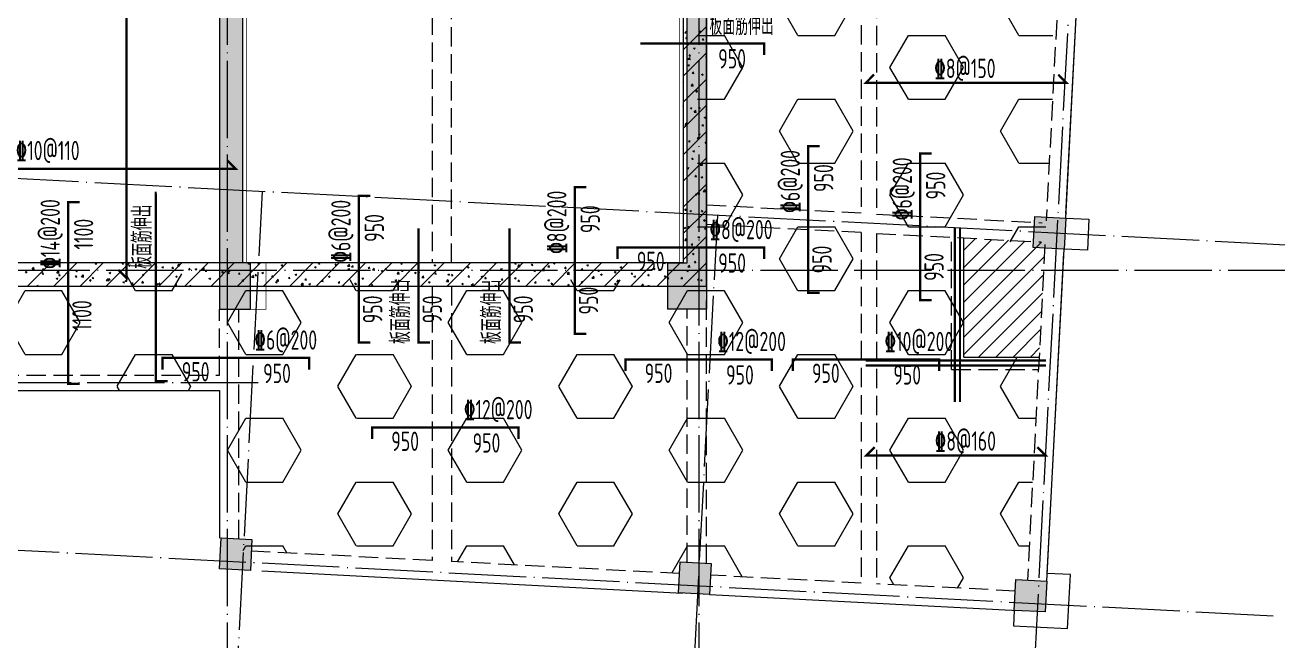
# Model space of a CAD drawing. Extents: x 5874492 to 7194610, y -939842 to -279257.
# Drawn here: x 6639994 to 6656207, y -458196 to -450233 of the extents above; entities that cross this region are included whole.
import ezdxf
from ezdxf.enums import TextEntityAlignment as Align

# ---------------------------------------------------------------- set-up
doc = ezdxf.new("R2010")
doc.units = 0
doc.header["$LTSCALE"] = 1000
doc.linetypes.add('DASH', pattern=[0.35, 0.25, -0.1])
doc.linetypes.add('DOTE', pattern=[2.42, 2, -0.2, 0.02, -0.2])
for name, color, linetype, lineweight in [('A-轴线-塔楼', 1, 'DOTE', 9), ('A-轴线-隔墙', 41, 'DOTE', 9), ('S-基础-DQ', 6, 'Continuous', 20), ('S-基础-HATCH', 251, 'Continuous', 20), ('S-墙柱-COLU', 50, 'Continuous', 20), ('S-墙柱-HATCH', 251, 'Continuous', 20), ('S-墙柱-WALL', 6, 'Continuous', 20), ('S-板-BEAM', 4, 'DASH', 20), ('S-板-BEAM-CON', 2, 'Continuous', 20), ('S-板-COLU', 50, 'DASH', 20), ('S-板-板面填充', 251, 'Continuous', 20), ('S-板-楼板正筋', 107, 'Continuous', 20), ('S-板-楼板正筋文字', 107, 'Continuous', 20), ('S-板-楼板负筋', 1, 'Continuous', 20), ('S-板-楼板负筋文字', 7, 'Continuous', 20)]:
    doc.layers.add(name, color=color, linetype=linetype, lineweight=lineweight)
doc.styles.add('样式 1', font='tssdeng.shx', dxfattribs={"width": 0.7, "bigfont": 'tssdchn.shx'})

# ---------------------------------------------------------------- blocks, each defined once
blk = doc.blocks.new('ndgfjhgkjhk')
at = {"layer": 'S-板-板面填充'}
h = blk.add_hatch(dxfattribs=at)
h.set_pattern_fill('ANSI31', color=256, scale=100)
h.set_pattern_definition([(45, (-309650.95, -76047.13), (-112.2532015, 112.2532015), [])])
h.paths.add_polyline_path([(6654725, -530574), (6655700, -530574), (6655776, -529119), (6655728, -529085), (6654725, -529033)])
at = {"layer": 'S-板-BEAM'}
for p, q in [((6653397, -524182), (6653397, -528713)), ((6653597, -524192), (6653597, -528724)), ((6656019, -524469), (6655792, -528813)), ((6647845, -524755), (6647845, -529355)), ((6648095, -529355), (6648095, -524755)), ((6653397, -528713), (6651395, -528609)), ((6653397, -528964), (6651395, -528859)), ((6653597, -528724), (6655741, -528836)), ((6653397, -528964), (6653397, -533495)), ((6653597, -528974), (6655728, -529085)), ((6653597, -528974), (6653597, -533505)), ((6655776, -529119), (6655549, -533457)), ((6647845, -529655), (6647845, -533204)), ((6648095, -529655), (6648095, -533217)), ((6651394, -533240), (6651395, -529758)), ((6645095, -530805, 0), (6645095, -529955, 0)), ((6645344, -532928, 0), (6645345, -529955, 0)), ((6651145, -533223), (6651145, -529954)), ((6647845, -533204), (6645506, -533082)), ((6651048, -533372), (6648095, -533217)), ((6653397, -533495), (6651448, -533393)), ((6655392, -533599), (6653597, -533505))]:
    blk.add_line(p, q, dxfattribs=at)
at = {"layer": 'S-板-BEAM', "elevation": 0}
blk.add_lwpolyline([(6641895, -530805), (6645095, -530805)], dxfattribs=at)
at = {"layer": 'S-板-BEAM-CON'}
for p, q in [((6656044, -528777), (6656280, -524282)), ((6656047, -528727), (6656269, -524482)), ((6655804, -533370), (6656024, -529176)), ((6655799, -533470), (6656021, -529226)), ((6645642, -533339), (6651085, -533624)), ((6651435, -533642), (6655429, -533851)), ((6651435, -533642), (6655429, -533851))]:
    blk.add_line(p, q, dxfattribs=at)
blk.add_lwpolyline([(6656045, -528776), (6656344, -528792), (6656324, -529192), (6656024, -529176)], dxfattribs=at)
at = {"layer": 'S-板-BEAM-CON', "elevation": 0}
blk.add_lwpolyline([(6641895, -531005), (6645095, -531005), (6645095, -532915)], dxfattribs=at)
at = {"layer": 'S-板-BEAM-CON', "ltscale": 0.2}
blk.add_lwpolyline([(6655379, -533848), (6655369, -534049), (6656068, -534085), (6656104, -533386), (6655805, -533370)], dxfattribs=at)
at = {"layer": 'S-板-板面填充', "linetype": 'DASH'}
for q in [(6654565, -529025), (6655692, -530734)]:
    blk.add_line((6654565, -530734), q, dxfattribs=at)
at = {"layer": 'S-板-板面填充'}
for q in [(6654725, -529033), (6655700, -530574)]:
    blk.add_line((6654725, -530574), q, dxfattribs=at)
blk = doc.blocks.new('ZHOUWANG2')
at = {"layer": 'A-轴线-塔楼', "ltscale": 0.5}
for p, q in [((219026, 110179), (220949, 146941)), ((222429, 116894), (204550, 117829)), ((208740, 110717), (209100, 117591)), ((214632, 110409), (214992, 117283)), ((222179, 112100), (204299, 113036))]:
    blk.add_line(p, q, dxfattribs=at)
at = {"layer": 'A-轴线-塔楼', "linetype": 'DOTE', "ltscale": 0.5}
for p, q in [((208646, 135010), (208646, 108021)), ((214746, 135010), (214746, 108021)), ((227437, 116570), (165262, 116570))]:
    blk.add_line(p, q, dxfattribs=at)
at = {"layer": 'A-轴线-隔墙', "ltscale": 0.5}
blk.add_line((209044, 115120), (165262, 115120), dxfattribs=at)
blk = doc.blocks.new('sfdgjhgfhgkjhk')
at = {"layer": 'S-基础-DQ'}
for points in [[(6945492, 358792), (6945492, 356336), (6963809, 356336), (6963809, 354236), (6966809, 354236), (6966809, 354586), (6971909, 354586), (6971909, 347036), (6977909, 347036), (6977909, 339686), (6931592, 339686), (6931592, 336294)], [(6931892, 336294), (6931892, 339386), (6978209, 339386), (6978209, 347336), (6972209, 347336), (6972209, 354886), (6966509, 354886), (6966509, 354536), (6964109, 354536), (6964109, 356636), (6945792, 356636), (6945792, 358792)]]:
    blk.add_lwpolyline(points, dxfattribs=at)
at = {"layer": 'S-基础-HATCH'}
for p, q in [((6977909, 342441), (6978209, 342741)), ((6977930, 342661), (6977954, 342685)), ((6977930, 342661), (6977957, 342657)), ((6977943, 342588), (6977957, 342605)), ((6977943, 342588), (6977961, 342586)), ((6977958, 342654), (6977954, 342682)), ((6977962, 342583), (6977958, 342602)), ((6978114, 342678), (6978135, 342686)), ((6978114, 342678), (6978128, 342668)), ((6978129, 342664), (6978135, 342682)), ((6978158, 342569), (6978173, 342586)), ((6978177, 342564), (6978173, 342583)), ((6978041, 342460), (6978062, 342468)), ((6978041, 342460), (6978055, 342450)), ((6978056, 342447), (6978062, 342465)), ((6978158, 342569), (6978176, 342568)), ((6977909, 342101), (6978209, 342401)), ((6977970, 342319), (6977994, 342343)), ((6977970, 342319), (6977997, 342315)), ((6977985, 342362), (6977999, 342379)), ((6977985, 342362), (6978003, 342361)), ((6977998, 342312), (6977994, 342340)), ((6978003, 342357), (6978000, 342376)), ((6978200, 342343), (6978209, 342355)), ((6978200, 342343), (6978209, 342343)), ((6977968, 342243), (6977989, 342251)), ((6977968, 342243), (6977982, 342232)), ((6977983, 342229), (6977989, 342247)), ((6978026, 342137), (6978041, 342154)), ((6978026, 342137), (6978044, 342135)), ((6978045, 342132), (6978041, 342150)), ((6978147, 342122), (6978168, 342130)), ((6978147, 342122), (6978162, 342112)), ((6978162, 342108), (6978168, 342126)), ((6977909, 341762), (6978209, 342062)), ((6977909, 342031), (6977916, 342033)), ((6977909, 342015), (6977909, 342015)), ((6977910, 342012), (6977916, 342030)), ((6978010, 341977), (6978033, 342001)), ((6978010, 341977), (6978037, 341973)), ((6978037, 341970), (6978034, 341998)), ((6978068, 341911), (6978082, 341928)), ((6978068, 341911), (6978086, 341909)), ((6978074, 341904), (6978095, 341912)), ((6978074, 341904), (6978089, 341894)), ((6978087, 341906), (6978083, 341925)), ((6978089, 341891), (6978095, 341909)), ((6977909, 341423), (6978209, 341723)), ((6977913, 341699), (6977909, 341718)), ((6977909, 341703), (6977912, 341703)), ((6978001, 341687), (6978022, 341695)), ((6978001, 341687), (6978016, 341677)), ((6978016, 341673), (6978022, 341691)), ((6978050, 341635), (6978073, 341659)), ((6978050, 341635), (6978076, 341631)), ((6978077, 341628), (6978074, 341657)), ((6978110, 341685), (6978124, 341703)), ((6978110, 341685), (6978127, 341684)), ((6978128, 341680), (6978125, 341699)), ((6977928, 341469), (6977949, 341477)), ((6977928, 341469), (6977943, 341459)), ((6977936, 341478), (6977950, 341496)), ((6977936, 341478), (6977954, 341477)), ((6977943, 341456), (6977949, 341474)), ((6977955, 341474), (6977951, 341492)), ((6978151, 341460), (6978166, 341477)), ((6978151, 341460), (6978169, 341458)), ((6978170, 341455), (6978166, 341473)), ((6978180, 341566), (6978201, 341574)), ((6978180, 341566), (6978195, 341556)), ((6978195, 341552), (6978201, 341571)), ((6977909, 341083), (6978209, 341383)), ((6978090, 341293), (6978113, 341317)), ((6978090, 341293), (6978116, 341289)), ((6978107, 341348), (6978128, 341356)), ((6978107, 341348), (6978122, 341338)), ((6978117, 341286), (6978114, 341315)), ((6978122, 341335), (6978128, 341353)), ((6977978, 341253), (6977992, 341270)), ((6977978, 341253), (6977996, 341251)), ((6977996, 341248), (6977993, 341267)), ((6978034, 341131), (6978055, 341139)), ((6978034, 341131), (6978049, 341121)), ((6978049, 341117), (6978055, 341136)), ((6978193, 341234), (6978207, 341251)), ((6978193, 341234), (6978209, 341233)), ((6978209, 341241), (6978208, 341248)), ((6977909, 340744), (6978209, 341044)), ((6978019, 341027), (6978034, 341044)), ((6978019, 341027), (6978037, 341026)), ((6978038, 341022), (6978034, 341041)), ((6978129, 340951), (6978153, 340976)), ((6978157, 340944), (6978153, 340973)), ((6977961, 340913), (6977982, 340921)), ((6977961, 340913), (6977976, 340903)), ((6977976, 340900), (6977982, 340918)), ((6978061, 340801), (6978075, 340819)), ((6978061, 340801), (6978079, 340800)), ((6978079, 340797), (6978076, 340815)), ((6978129, 340951), (6978156, 340947)), ((6978140, 340792), (6978161, 340801)), ((6978155, 340779), (6978161, 340797)), ((6977909, 340404), (6978209, 340704)), ((6977909, 340700), (6977909, 340700)), ((6978140, 340792), (6978155, 340782)), ((6978067, 340575), (6978088, 340583)), ((6978067, 340575), (6978082, 340565)), ((6978082, 340562), (6978088, 340580)), ((6978102, 340576), (6978117, 340593)), ((6978102, 340576), (6978120, 340574)), ((6978121, 340571), (6978118, 340590)), ((6978169, 340609), (6978192, 340634)), ((6978169, 340609), (6978196, 340605)), ((6978196, 340602), (6978193, 340631)), ((6977909, 340065), (6978209, 340365)), ((6977909, 340338), (6977912, 340341)), ((6977909, 340314), (6977915, 340313)), ((6977916, 340310), (6977913, 340339)), ((6977929, 340369), (6977943, 340386)), ((6977929, 340369), (6977947, 340367)), ((6977948, 340364), (6977944, 340383)), ((6977994, 340357), (6978015, 340365)), ((6977994, 340357), (6978009, 340347)), ((6978009, 340344), (6978015, 340362)), ((6978144, 340350), (6978159, 340367)), ((6978144, 340350), (6978162, 340349)), ((6978163, 340345), (6978159, 340364)), ((6977921, 340140), (6977942, 340148)), ((6977971, 340143), (6977985, 340161)), ((6977989, 340138), (6977986, 340157)), ((6978173, 340237), (6978194, 340245)), ((6978173, 340237), (6978188, 340227)), ((6978188, 340223), (6978195, 340241)), ((6978209, 340267), (6978209, 340268)), ((6978209, 340267), (6978209, 340267)), ((6977909, 339726), (6978209, 340026)), ((6977921, 340140), (6977936, 340130)), ((6977928, 339975), (6977952, 340000)), ((6977936, 340126), (6977942, 340145)), ((6977956, 339968), (6977953, 339997)), ((6977971, 340143), (6977988, 340142)), ((6978100, 340019), (6978121, 340027)), ((6978100, 340019), (6978115, 340009)), ((6978115, 340006), (6978122, 340024)), ((6978186, 340124), (6978200, 340142)), ((6978186, 340124), (6978204, 340123)), ((6978204, 340120), (6978201, 340138)), ((6977928, 339975), (6977955, 339971)), ((6978012, 339918), (6978027, 339935)), ((6978012, 339918), (6978030, 339916)), ((6978031, 339913), (6978027, 339932)), ((6969424, 339386), (6969724, 339686)), ((6969763, 339386), (6970063, 339686)), ((6970103, 339386), (6970403, 339686)), ((6970299, 339678), (6970320, 339686)), ((6970299, 339678), (6970314, 339668)), ((6970315, 339665), (6970321, 339683)), ((6970442, 339386), (6970742, 339686)), ((6970647, 339674), (6970658, 339686)), ((6970647, 339674), (6970665, 339672)), ((6970666, 339669), (6970663, 339686)), ((6970731, 339654), (6970752, 339662)), ((6970782, 339386), (6971082, 339686)), ((6970863, 339655), (6970877, 339672)), ((6970881, 339650), (6970878, 339669)), ((6971121, 339386), (6971421, 339686)), ((6971364, 339650), (6971387, 339675)), ((6971391, 339643), (6971388, 339672)), ((6971460, 339386), (6971760, 339686)), ((6971800, 339386), (6972100, 339686)), ((6972139, 339386), (6972439, 339686)), ((6972276, 339679), (6972295, 339686)), ((6972276, 339679), (6972291, 339669)), ((6972292, 339665), (6972298, 339683)), ((6972479, 339386), (6972779, 339686)), ((6972707, 339655), (6972728, 339663)), ((6972818, 339386), (6973118, 339686)), ((6973157, 339386), (6973457, 339686)), ((6973188, 339674), (6973198, 339686)), ((6973188, 339674), (6973206, 339672)), ((6973207, 339669), (6973203, 339686)), ((6973403, 339655), (6973418, 339672)), ((6973422, 339650), (6973418, 339669)), ((6973497, 339386), (6973797, 339686)), ((6973565, 339645), (6973589, 339669)), ((6973593, 339638), (6973589, 339666)), ((6973836, 339386), (6974136, 339686)), ((6974176, 339386), (6974476, 339686)), ((6974253, 339679), (6974270, 339686)), ((6974253, 339679), (6974268, 339669)), ((6974268, 339666), (6974274, 339684)), ((6974515, 339386), (6974815, 339686)), ((6974684, 339655), (6974705, 339663)), ((6974854, 339386), (6975154, 339686)), ((6975194, 339386), (6975494, 339686)), ((6975463, 339686), (6975473, 339685)), ((6975474, 339682), (6975473, 339686)), ((6975533, 339386), (6975833, 339686)), ((6975728, 339673), (6975739, 339686)), ((6975728, 339673), (6975746, 339672)), ((6975747, 339669), (6975744, 339686)), ((6975767, 339639), (6975790, 339663)), ((6975873, 339386), (6976173, 339686)), ((6975944, 339655), (6975958, 339672)), ((6975962, 339650), (6975959, 339668)), ((6976212, 339386), (6976512, 339686)), ((6976229, 339680), (6976245, 339686)), ((6976229, 339680), (6976244, 339670)), ((6976245, 339667), (6976251, 339685)), ((6976552, 339386), (6976852, 339686)), ((6976660, 339656), (6976681, 339664)), ((6976891, 339386), (6977191, 339686)), ((6977230, 339386), (6977530, 339686)), ((6977570, 339386), (6977870, 339686)), ((6977648, 339683), (6977651, 339686)), ((6977648, 339683), (6977675, 339679)), ((6977675, 339676), (6977674, 339686)), ((6977909, 339386), (6978209, 339686)), ((6978027, 339802), (6978048, 339810)), ((6978027, 339802), (6978042, 339791)), ((6978042, 339788), (6978049, 339806)), ((6978054, 339692), (6978068, 339709)), ((6978054, 339692), (6978072, 339690)), ((6978072, 339687), (6978069, 339706)), ((6978206, 339681), (6978209, 339682)), ((6978206, 339681), (6978209, 339679)), ((6969398, 339561), (6969412, 339578)), ((6969398, 339561), (6969416, 339560)), ((6969417, 339556), (6969413, 339575)), ((6969483, 339606), (6969506, 339631)), ((6969483, 339606), (6969509, 339602)), ((6969510, 339599), (6969507, 339628)), ((6969613, 339542), (6969628, 339560)), ((6969613, 339542), (6969631, 339541)), ((6969616, 339605), (6969637, 339613)), ((6969616, 339605), (6969631, 339595)), ((6969632, 339537), (6969628, 339556)), ((6969632, 339592), (6969638, 339610)), ((6969803, 339557), (6969826, 339581)), ((6969803, 339557), (6969830, 339553)), ((6969830, 339550), (6969827, 339578)), ((6969828, 339524), (6969843, 339541)), ((6969828, 339524), (6969846, 339522)), ((6969847, 339519), (6969843, 339537)), ((6970044, 339505), (6970058, 339522)), ((6970044, 339505), (6970061, 339503)), ((6970047, 339581), (6970068, 339589)), ((6970047, 339581), (6970062, 339571)), ((6970062, 339500), (6970059, 339519)), ((6970063, 339568), (6970069, 339586)), ((6970123, 339507), (6970146, 339532)), ((6970123, 339507), (6970150, 339503)), ((6970150, 339500), (6970147, 339529)), ((6970259, 339486), (6970273, 339503)), ((6970277, 339481), (6970274, 339500)), ((6970479, 339557), (6970500, 339565)), ((6970479, 339557), (6970493, 339547)), ((6970494, 339544), (6970500, 339562)), ((6970731, 339654), (6970746, 339644)), ((6970746, 339641), (6970752, 339659)), ((6970863, 339655), (6970881, 339654)), ((6970910, 339533), (6970931, 339541)), ((6970910, 339533), (6970925, 339523)), ((6970925, 339520), (6970931, 339538)), ((6971078, 339636), (6971092, 339654)), ((6971078, 339636), (6971096, 339635)), ((6971096, 339631), (6971093, 339650)), ((6971162, 339630), (6971183, 339638)), ((6971162, 339630), (6971177, 339620)), ((6971177, 339617), (6971183, 339635)), ((6971293, 339617), (6971307, 339635)), ((6971293, 339617), (6971311, 339616)), ((6971312, 339613), (6971308, 339631)), ((6971341, 339509), (6971362, 339517)), ((6971341, 339509), (6971356, 339499)), ((6971356, 339496), (6971362, 339514)), ((6971364, 339650), (6971391, 339646)), ((6971508, 339599), (6971523, 339616)), ((6971508, 339599), (6971526, 339597)), ((6971527, 339594), (6971523, 339613)), ((6971593, 339606), (6971614, 339614)), ((6971593, 339606), (6971608, 339596)), ((6971608, 339593), (6971615, 339611)), ((6971684, 339601), (6971708, 339625)), ((6971684, 339601), (6971711, 339597)), ((6971711, 339594), (6971708, 339622)), ((6971723, 339580), (6971738, 339597)), ((6971723, 339580), (6971741, 339578)), ((6971742, 339575), (6971738, 339594)), ((6971939, 339561), (6971953, 339578)), ((6971939, 339561), (6971956, 339559)), ((6971957, 339556), (6971954, 339575)), ((6972004, 339551), (6972028, 339575)), ((6972004, 339551), (6972031, 339547)), ((6972024, 339582), (6972045, 339590)), ((6972024, 339582), (6972039, 339572)), ((6972032, 339544), (6972028, 339573)), ((6972040, 339569), (6972046, 339587)), ((6972154, 339542), (6972168, 339559)), ((6972154, 339542), (6972172, 339541)), ((6972172, 339537), (6972169, 339556)), ((6972324, 339501), (6972348, 339526)), ((6972324, 339501), (6972351, 339497)), ((6972352, 339494), (6972349, 339523)), ((6972369, 339523), (6972383, 339541)), ((6972369, 339523), (6972387, 339522)), ((6972387, 339518), (6972384, 339537)), ((6972455, 339558), (6972476, 339566)), ((6972455, 339558), (6972470, 339548)), ((6972471, 339545), (6972477, 339563)), ((6972584, 339505), (6972599, 339522)), ((6972584, 339505), (6972602, 339503)), ((6972603, 339500), (6972599, 339518)), ((6972707, 339655), (6972722, 339645)), ((6972723, 339641), (6972729, 339659)), ((6972799, 339486), (6972814, 339503)), ((6972818, 339481), (6972814, 339500)), ((6972886, 339534), (6972907, 339542)), ((6972886, 339534), (6972901, 339524)), ((6972902, 339521), (6972908, 339539)), ((6973138, 339631), (6973159, 339639)), ((6973138, 339631), (6973153, 339621)), ((6973154, 339617), (6973160, 339635)), ((6973317, 339510), (6973338, 339518)), ((6973317, 339510), (6973332, 339500)), ((6973333, 339497), (6973339, 339515)), ((6973403, 339655), (6973421, 339653)), ((6973565, 339645), (6973592, 339641)), ((6973569, 339607), (6973591, 339615)), ((6973569, 339607), (6973584, 339597)), ((6973585, 339593), (6973591, 339611)), ((6973618, 339636), (6973633, 339653)), ((6973618, 339636), (6973636, 339634)), ((6973637, 339631), (6973633, 339650)), ((6973833, 339617), (6973848, 339634)), ((6973833, 339617), (6973851, 339616)), ((6973852, 339612), (6973849, 339631)), ((6973886, 339595), (6973909, 339619)), ((6973886, 339595), (6973912, 339591)), ((6973913, 339588), (6973910, 339617)), ((6974001, 339583), (6974022, 339591)), ((6974001, 339583), (6974016, 339573)), ((6974016, 339569), (6974022, 339587)), ((6974049, 339598), (6974063, 339616)), ((6974049, 339598), (6974067, 339597)), ((6974067, 339593), (6974064, 339612)), ((6974206, 339545), (6974229, 339570)), ((6974206, 339545), (6974232, 339541)), ((6974233, 339538), (6974230, 339567)), ((6974264, 339580), (6974278, 339597)), ((6974264, 339580), (6974282, 339578)), ((6974282, 339575), (6974279, 339593)), ((6974432, 339559), (6974453, 339567)), ((6974432, 339559), (6974447, 339549)), ((6974447, 339545), (6974453, 339563)), ((6974479, 339561), (6974493, 339578)), ((6974479, 339561), (6974497, 339559)), ((6974498, 339556), (6974494, 339575)), ((6974526, 339496), (6974549, 339520)), ((6974553, 339489), (6974550, 339517)), ((6974684, 339655), (6974699, 339645)), ((6974694, 339542), (6974709, 339559)), ((6974694, 339542), (6974712, 339540)), ((6974699, 339642), (6974706, 339660)), ((6974713, 339537), (6974709, 339556)), ((6974863, 339535), (6974884, 339543)), ((6974863, 339535), (6974878, 339525)), ((6974878, 339521), (6974885, 339539)), ((6974909, 339523), (6974924, 339540)), ((6974909, 339523), (6974927, 339522)), ((6974928, 339518), (6974925, 339537)), ((6975115, 339631), (6975136, 339639)), ((6975115, 339631), (6975130, 339621)), ((6975125, 339504), (6975139, 339521)), ((6975125, 339504), (6975142, 339503)), ((6975131, 339618), (6975137, 339636)), ((6975143, 339499), (6975140, 339518)), ((6975294, 339511), (6975315, 339519)), ((6975294, 339511), (6975309, 339501)), ((6975310, 339497), (6975316, 339515)), ((6975340, 339485), (6975354, 339503)), ((6975358, 339481), (6975355, 339499)), ((6975546, 339607), (6975567, 339615)), ((6975546, 339607), (6975561, 339597)), ((6975562, 339594), (6975568, 339612)), ((6975767, 339639), (6975794, 339635)), ((6975794, 339632), (6975791, 339661)), ((6975944, 339655), (6975962, 339653)), ((6975977, 339583), (6975998, 339591)), ((6975977, 339583), (6975992, 339573)), ((6975993, 339570), (6975999, 339588)), ((6976087, 339589), (6976110, 339614)), ((6976087, 339589), (6976114, 339585)), ((6976114, 339582), (6976111, 339611)), ((6976159, 339636), (6976173, 339653)), ((6976159, 339636), (6976177, 339634)), ((6976177, 339631), (6976174, 339650)), ((6976374, 339617), (6976388, 339634)), ((6976374, 339617), (6976392, 339615)), ((6976393, 339612), (6976389, 339631)), ((6976407, 339540), (6976431, 339564)), ((6976407, 339540), (6976434, 339536)), ((6976408, 339559), (6976429, 339567)), ((6976408, 339559), (6976423, 339549)), ((6976424, 339546), (6976430, 339564)), ((6976435, 339533), (6976431, 339561)), ((6976589, 339598), (6976604, 339615)), ((6976589, 339598), (6976607, 339597)), ((6976608, 339593), (6976604, 339612)), ((6976660, 339656), (6976675, 339646)), ((6976676, 339643), (6976682, 339661)), ((6976727, 339490), (6976751, 339514)), ((6976755, 339483), (6976751, 339512)), ((6976804, 339579), (6976819, 339597)), ((6976804, 339579), (6976822, 339578)), ((6976823, 339574), (6976819, 339593)), ((6976840, 339535), (6976861, 339543)), ((6976840, 339535), (6976854, 339525)), ((6976855, 339522), (6976861, 339540)), ((6977020, 339560), (6977034, 339578)), ((6977020, 339560), (6977037, 339559)), ((6977038, 339556), (6977035, 339574)), ((6977092, 339632), (6977113, 339640)), ((6977092, 339632), (6977107, 339622)), ((6977107, 339619), (6977113, 339637)), ((6977235, 339542), (6977249, 339559)), ((6977235, 339542), (6977253, 339540)), ((6977253, 339537), (6977250, 339556)), ((6977271, 339511), (6977292, 339519)), ((6977271, 339511), (6977286, 339501)), ((6977286, 339498), (6977292, 339516)), ((6977450, 339523), (6977464, 339540)), ((6977450, 339523), (6977468, 339521)), ((6977468, 339518), (6977465, 339537)), ((6977523, 339608), (6977544, 339616)), ((6977523, 339608), (6977538, 339598)), ((6977538, 339595), (6977544, 339613)), ((6977665, 339504), (6977680, 339521)), ((6977665, 339504), (6977683, 339502)), ((6977684, 339499), (6977680, 339518)), ((6977880, 339485), (6977895, 339502)), ((6977954, 339584), (6977975, 339592)), ((6977954, 339584), (6977969, 339574)), ((6977968, 339633), (6977992, 339658)), ((6977968, 339633), (6977995, 339629)), ((6977969, 339571), (6977976, 339589)), ((6977996, 339626), (6977992, 339655)), ((6969543, 339388), (6969564, 339396)), ((6969543, 339388), (6969546, 339386)), ((6969563, 339386), (6969565, 339393)), ((6969795, 339485), (6969816, 339493)), ((6969795, 339485), (6969810, 339475)), ((6969811, 339471), (6969817, 339489)), ((6970226, 339461), (6970247, 339469)), ((6970226, 339461), (6970241, 339450)), ((6970242, 339447), (6970248, 339465)), ((6970259, 339486), (6970277, 339484)), ((6970443, 339458), (6970467, 339482)), ((6970443, 339458), (6970470, 339453)), ((6970471, 339451), (6970467, 339479)), ((6970474, 339467), (6970488, 339484)), ((6970474, 339467), (6970492, 339466)), ((6970492, 339462), (6970489, 339481)), ((6970658, 339437), (6970679, 339445)), ((6970658, 339437), (6970673, 339426)), ((6970673, 339423), (6970679, 339441)), ((6970689, 339448), (6970704, 339466)), ((6970689, 339448), (6970707, 339447)), ((6970708, 339443), (6970704, 339462)), ((6970763, 339408), (6970787, 339432)), ((6970763, 339408), (6970790, 339404)), ((6970791, 339401), (6970787, 339429)), ((6970904, 339429), (6970919, 339447)), ((6970904, 339429), (6970922, 339428)), ((6970923, 339425), (6970919, 339443)), ((6971089, 339413), (6971110, 339421)), ((6971089, 339413), (6971104, 339402)), ((6971104, 339399), (6971110, 339417)), ((6971119, 339411), (6971134, 339428)), ((6971119, 339411), (6971137, 339409)), ((6971138, 339406), (6971135, 339425)), ((6971335, 339392), (6971349, 339409)), ((6971335, 339392), (6971353, 339390)), ((6971353, 339387), (6971350, 339406)), ((6971520, 339388), (6971541, 339397)), ((6971520, 339388), (6971523, 339386)), ((6971539, 339386), (6971542, 339393)), ((6971561, 339386), (6971564, 339390)), ((6971565, 339386), (6971565, 339387)), ((6971772, 339485), (6971793, 339493)), ((6971772, 339485), (6971787, 339475)), ((6971788, 339472), (6971794, 339490)), ((6972203, 339461), (6972224, 339469)), ((6972203, 339461), (6972218, 339451)), ((6972219, 339448), (6972225, 339466)), ((6972634, 339437), (6972655, 339445)), ((6972634, 339437), (6972649, 339427)), ((6972645, 339452), (6972668, 339476)), ((6972645, 339452), (6972671, 339448)), ((6972650, 339424), (6972656, 339442)), ((6972672, 339445), (6972669, 339473)), ((6972799, 339486), (6972817, 339484)), ((6972965, 339402), (6972988, 339427)), ((6972965, 339402), (6972992, 339398)), ((6972992, 339395), (6972989, 339424)), ((6973014, 339467), (6973029, 339484)), ((6973014, 339467), (6973032, 339465)), ((6973033, 339462), (6973030, 339481)), ((6973065, 339413), (6973086, 339421)), ((6973065, 339413), (6973080, 339403)), ((6973081, 339400), (6973087, 339418)), ((6973230, 339448), (6973244, 339465)), ((6973230, 339448), (6973248, 339446)), ((6973248, 339443), (6973245, 339462)), ((6973445, 339429), (6973459, 339446)), ((6973445, 339429), (6973463, 339428)), ((6973463, 339424), (6973460, 339443)), ((6973497, 339389), (6973518, 339397)), ((6973497, 339389), (6973501, 339386)), ((6973516, 339386), (6973518, 339394)), ((6973660, 339410), (6973674, 339428)), ((6973660, 339410), (6973678, 339409)), ((6973679, 339405), (6973675, 339424)), ((6973749, 339486), (6973770, 339494)), ((6973749, 339486), (6973763, 339476)), ((6973764, 339472), (6973770, 339491)), ((6973875, 339392), (6973890, 339409)), ((6973875, 339392), (6973893, 339390)), ((6973894, 339387), (6973890, 339405)), ((6974102, 339386), (6974105, 339390)), ((6974106, 339386), (6974105, 339387)), ((6974180, 339462), (6974201, 339470)), ((6974180, 339462), (6974195, 339452)), ((6974195, 339448), (6974201, 339467)), ((6974526, 339496), (6974553, 339492)), ((6974611, 339438), (6974632, 339446)), ((6974611, 339438), (6974626, 339428)), ((6974626, 339424), (6974633, 339443)), ((6974846, 339446), (6974869, 339470)), ((6974846, 339446), (6974873, 339442)), ((6974873, 339439), (6974870, 339468)), ((6975042, 339414), (6975063, 339422)), ((6975042, 339414), (6975057, 339404)), ((6975058, 339400), (6975064, 339419)), ((6975166, 339396), (6975190, 339421)), ((6975166, 339396), (6975193, 339392)), ((6975194, 339389), (6975190, 339418)), ((6975340, 339485), (6975358, 339484)), ((6975473, 339390), (6975494, 339398)), ((6975473, 339390), (6975479, 339386)), ((6975492, 339386), (6975495, 339395)), ((6975555, 339467), (6975569, 339484)), ((6975555, 339467), (6975573, 339465)), ((6975574, 339462), (6975570, 339480)), ((6975725, 339487), (6975746, 339495)), ((6975725, 339487), (6975740, 339476)), ((6975741, 339473), (6975747, 339491)), ((6975770, 339448), (6975785, 339465)), ((6975770, 339448), (6975788, 339446)), ((6975789, 339443), (6975785, 339462)), ((6975985, 339429), (6976000, 339446)), ((6975985, 339429), (6976003, 339427)), ((6976004, 339424), (6976000, 339443)), ((6976156, 339463), (6976177, 339471)), ((6976156, 339463), (6976171, 339452)), ((6976172, 339449), (6976178, 339467)), ((6976200, 339410), (6976215, 339427)), ((6976200, 339410), (6976218, 339409)), ((6976219, 339405), (6976216, 339424)), ((6976416, 339391), (6976430, 339409)), ((6976416, 339391), (6976434, 339390)), ((6976434, 339386), (6976431, 339405)), ((6976587, 339438), (6976608, 339447)), ((6976587, 339438), (6976602, 339428)), ((6976603, 339425), (6976609, 339443)), ((6976642, 339386), (6976645, 339390)), ((6976646, 339386), (6976646, 339386)), ((6976727, 339490), (6976754, 339486)), ((6977019, 339414), (6977040, 339423)), ((6977019, 339414), (6977034, 339404)), ((6977034, 339401), (6977040, 339419)), ((6977048, 339440), (6977071, 339465)), ((6977048, 339440), (6977074, 339436)), ((6977075, 339433), (6977072, 339462)), ((6977368, 339391), (6977391, 339415)), ((6977368, 339391), (6977394, 339387)), ((6977395, 339386), (6977392, 339412)), ((6977450, 339390), (6977471, 339399)), ((6977450, 339390), (6977456, 339386)), ((6977468, 339386), (6977471, 339395)), ((6977702, 339487), (6977723, 339495)), ((6977702, 339487), (6977717, 339477)), ((6977717, 339474), (6977723, 339492)), ((6977880, 339485), (6977898, 339484)), ((6977899, 339480), (6977895, 339499)), ((6978095, 339466), (6978110, 339484)), ((6978095, 339466), (6978113, 339465)), ((6978114, 339461), (6978111, 339480)), ((6978133, 339463), (6978154, 339471)), ((6978133, 339463), (6978148, 339453)), ((6978149, 339450), (6978155, 339468))]:
    blk.add_line(p, q, dxfattribs=at)
blk = doc.blocks.new('aferwgewh')
at = {"layer": 'S-墙柱-HATCH', "ltscale": 0.2}
h = blk.add_hatch(color=256, dxfattribs=at)
h.dxf.hatch_style = 1
h.paths.add_polyline_path([(6656024, -529176), (6656045, -528776), (6655646, -528756), (6655625, -529155)])
h = blk.add_hatch(color=256, dxfattribs=at)
h.dxf.hatch_style = 1
h.paths.add_polyline_path([(6645493, -533331), (6645514, -532932), (6645114, -532911), (6645093, -533311)])
h = blk.add_hatch(color=256, dxfattribs=at)
h.dxf.hatch_style = 1
h.paths.add_polyline_path([(6651435, -533643), (6651455, -533243), (6651056, -533222), (6651035, -533622)])
h = blk.add_hatch(color=256, dxfattribs=at)
h.dxf.hatch_style = 1
h.paths.add_polyline_path([(6655779, -533869), (6655800, -533470), (6655400, -533449), (6655379, -533848)])
at = {"layer": 'S-墙柱-COLU'}
for points in [[(6655646, -528756), (6656045, -528776), (6656024, -529176), (6655625, -529155)], [(6645114, -532911), (6645514, -532932), (6645493, -533331), (6645093, -533311)], [(6651056, -533222), (6651455, -533243), (6651435, -533643), (6651035, -533622)], [(6655400, -533449), (6655800, -533470), (6655779, -533869), (6655379, -533848)]]:
    blk.add_lwpolyline(points, close=True, dxfattribs=at)
blk = doc.blocks.new('sdgjhgfjhgfj')
at = {"layer": 'S-板-COLU', "const_width": 10}
for points in [[(6334445, -409652), (6334445, -409052), (6334595, -409052), (6334595, -404752), (6334595, -404752), (6334595, -404252), (6334595, -404252), (6334595, -401752), (6334445, -401752), (6334445, -401752), (6333855, -401752), (6333855, -401402), (6334945, -401402), (6334945, -401752), (6334945, -409652)], [(6328645, -409652), (6328645, -405502), (6328995, -405502), (6328995, -409052), (6329245, -409052), (6329245, -409652)]]:
    blk.add_lwpolyline(points, close=True, dxfattribs=at)
blk = doc.blocks.new('safdhgfjhgfj')
at = {"layer": 'S-墙柱-HATCH', "ltscale": 0.2}
h = blk.add_hatch(color=256, dxfattribs=at)
h.paths.add_polyline_path([(6293545, -281423), (6293545, -286793), (6293845, -286793), (6293845, -286023), (6296545, -286023), (6296545, -285823), (6296445, -285823), (6293845, -285823), (6293845, -280773), (6293245, -280773), (6293245, -281423)])
h.paths.add_polyline_path([(6288045, -295923), (6287795, -295923), (6287795, -288523), (6288635, -288523), (6288635, -288273), (6287545, -288273), (6287545, -296523), (6288045, -296523)])
h.paths.add_polyline_path([(6314845, -287823), (6315845, -287823), (6315845, -287623), (6314645, -287623), (6314645, -290323), (6314845, -290323)])
h.paths.add_polyline_path([(6314845, -292123), (6315245, -292123), (6315245, -291923), (6314645, -291923), (6314645, -294423), (6314845, -294423)])
h.paths.add_polyline_path([(6315645, -286023), (6313895, -286023), (6313895, -285823), (6315845, -285823), (6315845, -286463), (6315645, -286463)])
h.paths.add_polyline_path([(6304670, -290323), (6304420, -290323), (6304420, -287823), (6304045, -287823), (6304045, -287623), (6305045, -287623), (6305045, -287823), (6304670, -287823)])
h.paths.add_polyline_path([(6301445, -292123), (6301845, -292123), (6301845, -291923), (6301245, -291923), (6301245, -294423), (6301445, -294423)])
h.paths.add_polyline_path([(6314095, -284523), (6314095, -283423), (6312495, -283423), (6312495, -281123), (6309995, -281123), (6309995, -283423), (6308395, -283423), (6308395, -284523), (6308595, -284523), (6308595, -283623), (6310695, -283623), (6310695, -283423), (6310195, -283423), (6310195, -281323), (6312295, -281323), (6312295, -283423), (6311795, -283423), (6311795, -283623), (6313895, -283623), (6313895, -284523)])
h.paths.add_polyline_path([(6307645, -287823), (6306645, -287823), (6306645, -287623), (6307845, -287623), (6307845, -290323), (6307645, -290323)])
h.paths.add_polyline_path([(6307645, -292123), (6307245, -292123), (6307245, -291923), (6307845, -291923), (6307845, -294423), (6307645, -294423)])
h.paths.add_polyline_path([(6300645, -285823), (6300645, -286023), (6302245, -286023), (6302245, -286463), (6302445, -286463), (6302445, -285823)])
h.paths.add_polyline_path([(6300645, -283273), (6300645, -284473), (6300845, -284473), (6300845, -280773), (6298345, -280773), (6298345, -281473), (6298545, -281473), (6298545, -280973), (6300645, -280973), (6300645, -283073), (6298545, -283073), (6298545, -282573), (6298345, -282573), (6298345, -283273)])
h.paths.add_polyline_path([(6306845, -286023), (6308595, -286023), (6308595, -285823), (6306645, -285823), (6306645, -286463), (6306845, -286463)])
h.paths.add_polyline_path([(6297695, -288523), (6297995, -288523), (6297995, -286023), (6298095, -286023), (6298095, -285823), (6297695, -285823)])
h.paths.add_polyline_path([(6311145, -288523), (6311345, -288523), (6311345, -286023), (6311695, -286023), (6311695, -285823), (6310795, -285823), (6310795, -286023), (6311145, -286023)])
h.paths.add_polyline_path([(6301445, -287823), (6302445, -287823), (6302445, -287623), (6301245, -287623), (6301245, -290323), (6301445, -290323)])
h.paths.add_polyline_path([(6298395, -296223), (6298395, -295923), (6297995, -295923), (6297995, -292173), (6297695, -292173), (6297695, -295923), (6296945, -295923), (6296945, -296223)])
h.paths.add_polyline_path([(6305445, -296223), (6305445, -295923), (6304670, -295923), (6304670, -291523), (6304420, -291523), (6304420, -295923), (6303645, -295923), (6303645, -296223)])
h.paths.add_polyline_path([(6312145, -296223), (6312145, -295923), (6311345, -295923), (6311345, -292173), (6311145, -292173), (6311145, -295923), (6310345, -295923), (6310345, -296223)])
h.paths.add_polyline_path([(6293445, -295923), (6293595, -295923), (6293595, -292373), (6293845, -292373), (6293845, -296523), (6293445, -296523)])
h.paths.add_polyline_path([(6293145, -288523), (6293645, -288523), (6293645, -291323), (6293845, -291323), (6293845, -288273), (6293145, -288273)])
h.paths.add_polyline_path([(6317820, -290323), (6318070, -290323), (6318070, -287823), (6318445, -287823), (6318445, -287623), (6317445, -287623), (6317445, -287823), (6317820, -287823)])
h.paths.add_polyline_path([(6321045, -292123), (6320645, -292123), (6320645, -291923), (6321245, -291923), (6321245, -294423), (6321045, -294423)])
h.paths.add_polyline_path([(6321870, -285823), (6321870, -286023), (6320245, -286023), (6320245, -286463), (6320045, -286463), (6320045, -285823)])
h.paths.add_polyline_path([(6324745, -288523), (6324545, -288523), (6324545, -286023), (6324395, -286023), (6324395, -285823), (6324745, -285823)])
h.paths.add_polyline_path([(6321045, -287823), (6320045, -287823), (6320045, -287623), (6321245, -287623), (6321245, -290323), (6321045, -290323)])
h.paths.add_polyline_path([(6324095, -296223), (6324095, -295923), (6324495, -295923), (6324495, -292173), (6324745, -292173), (6324745, -295923), (6325545, -295923), (6325545, -296223)])
h.paths.add_polyline_path([(6317045, -296223), (6317045, -295923), (6317820, -295923), (6317820, -291523), (6318070, -291523), (6318070, -295923), (6318845, -295923), (6318845, -296223)])
h.paths.add_polyline_path([(6323045, -281173), (6320645, -281173), (6320645, -284473), (6320845, -284473), (6320845, -283573), (6323545, -283573), (6323545, -282923), (6323345, -282923), (6323345, -283373), (6320845, -283373), (6320845, -281373), (6323345, -281373), (6323345, -281823), (6323545, -281823), (6323545, -280773), (6323045, -280773)])
h.paths.add_polyline_path([(6328945, -281423), (6328945, -286793), (6328645, -286793), (6328645, -286023), (6325945, -286023), (6325945, -285823), (6326045, -285823), (6328645, -285823), (6328645, -280773), (6329295, -280773), (6329295, -281423)])
h.paths.add_polyline_path([(6329045, -295923), (6328945, -295923), (6328945, -292373), (6328645, -292373), (6328645, -296523), (6329045, -296523)])
h.paths.add_polyline_path([(6329345, -288523), (6328945, -288523), (6328945, -291323), (6328645, -291323), (6328645, -288273), (6329345, -288273)])
h.paths.add_polyline_path([(6334445, -295923), (6334695, -295923), (6334695, -288523), (6333855, -288523), (6333855, -288273), (6334945, -288273), (6334945, -296523), (6334445, -296523)])
at = {"layer": 'S-墙柱-WALL'}
for points in [[(6334445, -295923), (6334695, -295923), (6334695, -288523), (6333855, -288523), (6333855, -288273), (6334945, -288273), (6334945, -296523), (6334445, -296523)], [(6329045, -295923), (6328945, -295923), (6328945, -292373), (6328645, -292373), (6328645, -296523), (6329045, -296523)]]:
    blk.add_lwpolyline(points, close=True, dxfattribs=at)

msp = doc.modelspace()

# ---------------------------------------------------------------- hatches: boundary and pattern name
at = {"layer": 'S-板-板面填充'}
h = msp.add_hatch(dxfattribs=at)
h.set_pattern_fill('HEX,_O', color=256, scale=500)
h.set_pattern_definition([(0, (4308274.3, -497386.9), (0, 824.889), [476.25, -952.5]), (120, (4308274.3, -497386.9), (-714.37483, -412.4445), [476.25, -952.5]), (60, (4308750.6, -497386.9), (-714.37483, 412.4445), [476.25, -952.5])])
h.paths.add_polyline_path([(6642611.2, -453527.2), (6642611.2, -453451.4), (6638633.8, -453451.4), (6638633.6, -453457.4), (6638411.2, -453607.4), (6638511.2, -454957.4), (6639225.5, -454857.4), (6639239.7, -454957.4), (6642545.5, -454957.4), (6642545.5, -457015.1), (6652808.7, -457552), (6652965.8, -457409.7), (6653116.5, -454527.3), (6652141, -454527.3), (6652141, -452985.9), (6653192.7, -453072), (6653294.4, -451127.4), (6653294.4, -448264.4), (6652857.9, -447991.3), (6652980.2, -445647.4), (6652092.9, -445647.4), (6652092.9, -443370.4), (6653110.8, -443148.4), (6653316.1, -439303.3), (6652317.5, -439250), (6652349.5, -438650.8), (6653348.1, -438704.2), (6653806.3, -438478.3), (6654167.6, -434440.7), (6653168.3, -434388.5), (6653200.3, -433790.4), (6654049.1, -433834.8), (6654214.6, -433543.1), (6654648, -425255.9), (6653649.4, -425202.6), (6653700.6, -424244), (6647669.1, -423932.9), (6647185.3, -433291.2), (6641072.2, -432944), (6642961.2, -433254.8), (6642811.2, -443407.4), (6642755.8, -443407.4), (6642755.8, -445807.4), (6648697.5, -445807.4), (6648697.5, -453527.2)])

# ---------------------------------------------------------------- linework, layer by layer
at = {"layer": 'S-板-楼板正筋', "const_width": 30}
for points in [[(6641199.8, -453397.3), (6641305.8, -453503.4), (6641305.8, -443276.2), (6641199.8, -443382.2)], [(6650980.9, -450872.7), (6650874.8, -450978.8), (6653469.3, -450978.8), (6653363.2, -450872.7)], [(6638585.4, -451985.5), (6638479.3, -452091.6), (6642717.5, -452091.6), (6642611.4, -451985.5)], [(6652027.1, -452854.6), (6652027.1, -455107.9)], [(6652092.6, -452858), (6652092.6, -455107.9)], [(6653206.8, -454569.3), (6650870.6, -454569.3)], [(6653206.8, -454634.8), (6650870.6, -454634.8)], [(6650987.2, -455691.4), (6650881.2, -455797.5), (6653199.8, -455797.5), (6653093.8, -455691.4)]]:
    msp.add_lwpolyline(points, dxfattribs=at)
at = {"layer": 'S-板-楼板负筋', "const_width": 30}
for points in [[(6647954.1, -450470), (6649558.1, -450470), (6649558.1, -450620)], [(6650277.9, -453693.3), (6650127.9, -453693.3), (6650127.9, -451797.2), (6650277.9, -451797.2)], [(6651727.9, -453789.3), (6651577.9, -453789.3), (6651577.9, -451893.3), (6651727.9, -451893.3)], [(6647256.7, -454224.7), (6647106.7, -454224.7), (6647106.7, -452328.6), (6647256.7, -452328.6)], [(6641838.1, -454837.4), (6641688.1, -454837.4), (6641688.1, -452400.1), (6641698.6, -452400.1)], [(6644463.3, -454338.3), (6644313.3, -454338.3), (6644313.3, -452442.2), (6644463.3, -452442.2)], [(6640701.5, -454873.2), (6640551.5, -454873.2), (6640551.5, -452521.9), (6640701.5, -452521.9)], [(6645234.6, -454338.3), (6645084.6, -454338.3), (6645084.6, -452859.8)], [(6646411.4, -454338.3), (6646261.4, -454338.3), (6646261.4, -452859.8)], [(6647662, -453259.7), (6647662, -453109.7), (6649558.1, -453109.7), (6649558.1, -453259.7)], [(6641773.2, -454687.3), (6641773.2, -454537.3), (6643669.2, -454537.3), (6643669.2, -454687.3)], [(6647763.2, -454706.4), (6647763.2, -454556.4), (6649659.3, -454556.4), (6649659.3, -454706.4)], [(6649927.9, -454706.4), (6649927.9, -454556.4), (6651824, -454556.4), (6651824, -454706.4)], [(6644483.8, -455586.6), (6644483.8, -455436.6), (6646379.9, -455436.6), (6646379.9, -455586.6)]]:
    msp.add_lwpolyline(points, dxfattribs=at)

# ---------------------------------------------------------------- block references
at = {"color": 3}
msp.add_blockref('ZHOUWANG2', (6433965.2, -569977), dxfattribs=at)
msp.add_blockref('sfdgjhgfhgkjhk', (-329397.9, -792993.6))
at = {"layer": 'S-墙柱-HATCH'}
for name, p in [('aferwgewh', (-2583.5, 76047.1)), ('sdgjhgfjhgfj', (313866.7, -44255.8)), ('safdhgfjhgfj', (313866.7, -157384.4))]:
    msp.add_blockref(name, p, dxfattribs=at)
at = {"layer": 'S-板-BEAM'}
msp.add_blockref('ndgfjhgkjhk', (-2583.5, 76047.1), dxfattribs=at)

# ---------------------------------------------------------------- texts
at = {"layer": 'S-板-楼板正筋文字', "style": '样式 1', "width": 0.7}
for s, p in [('\x848@150', (6651759.1, -450918)), ('\x8410@110', (6639872.8, -451980.1)), ('\x848@160', (6651765.4, -455736.7))]:
    msp.add_text(s, height=250, dxfattribs=at).set_placement(p)
at = {"layer": 'S-板-楼板负筋文字', "linetype": 'Continuous', "style": '样式 1', "width": 0.7}
for s, p in [('板面筋伸出', (6648850.5, -450362.8)), ('\x848@200', (6648850.5, -453002.6)), ('\x846@200', (6642961.7, -454430.1)), ('\x8412@200', (6648951.7, -454449.2)), ('\x8410@200', (6651116.4, -454449.2)), ('\x8412@200', (6645672.3, -455329.4))]:
    msp.add_text(s, height=250, dxfattribs=at).set_placement(p)
for p in [(6649143.7, -450543.5), (6648090.8, -453163.2), (6649143.7, -453184.9), (6642202, -454590.8), (6648192, -454609.9), (6650356.7, -454609.9), (6643254.8, -454612.4), (6649244.9, -454631.5), (6651409.6, -454631.5), (6644912.6, -455490.1), (6645965.4, -455511.7)]:
    msp.add_text('950', height=250, dxfattribs=at).set_placement(p, align=Align.TOP_CENTER)
for s, p in [('\x846@200', (6650020.7, -452659.9)), ('\x846@200', (6651470.8, -452755.9)), ('\x8414@200', (6640444.4, -453384.6)), ('\x848@200', (6646999.5, -453191.3)), ('板面筋伸出', (6641634.6, -453384.6)), ('\x846@200', (6644206.1, -453304.9)), ('板面筋伸出', (6644977.4, -454355.9)), ('板面筋伸出', (6646154.3, -454355.9))]:
    msp.add_text(s, height=250, rotation=90, dxfattribs=at).set_placement(p)
for s, p in [('950', (6650203, -452211.7)), ('950', (6651653.1, -452307.7)), ('950', (6647181.9, -452743)), ('1100', (6640626.7, -452936.3)), ('950', (6644388.4, -452856.6)), ('950', (6650181.4, -453264.5)), ('950', (6651631.4, -453360.5)), ('950', (6647160.2, -453795.9)), ('950', (6644366.8, -453909.5)), ('950', (6645138.1, -453909.5)), ('950', (6646314.9, -453909.5)), ('1100', (6640605, -453989.2))]:
    msp.add_text(s, height=250, rotation=90, dxfattribs=at).set_placement(p, align=Align.TOP_CENTER)

doc.saveas('drawing.dxf')
